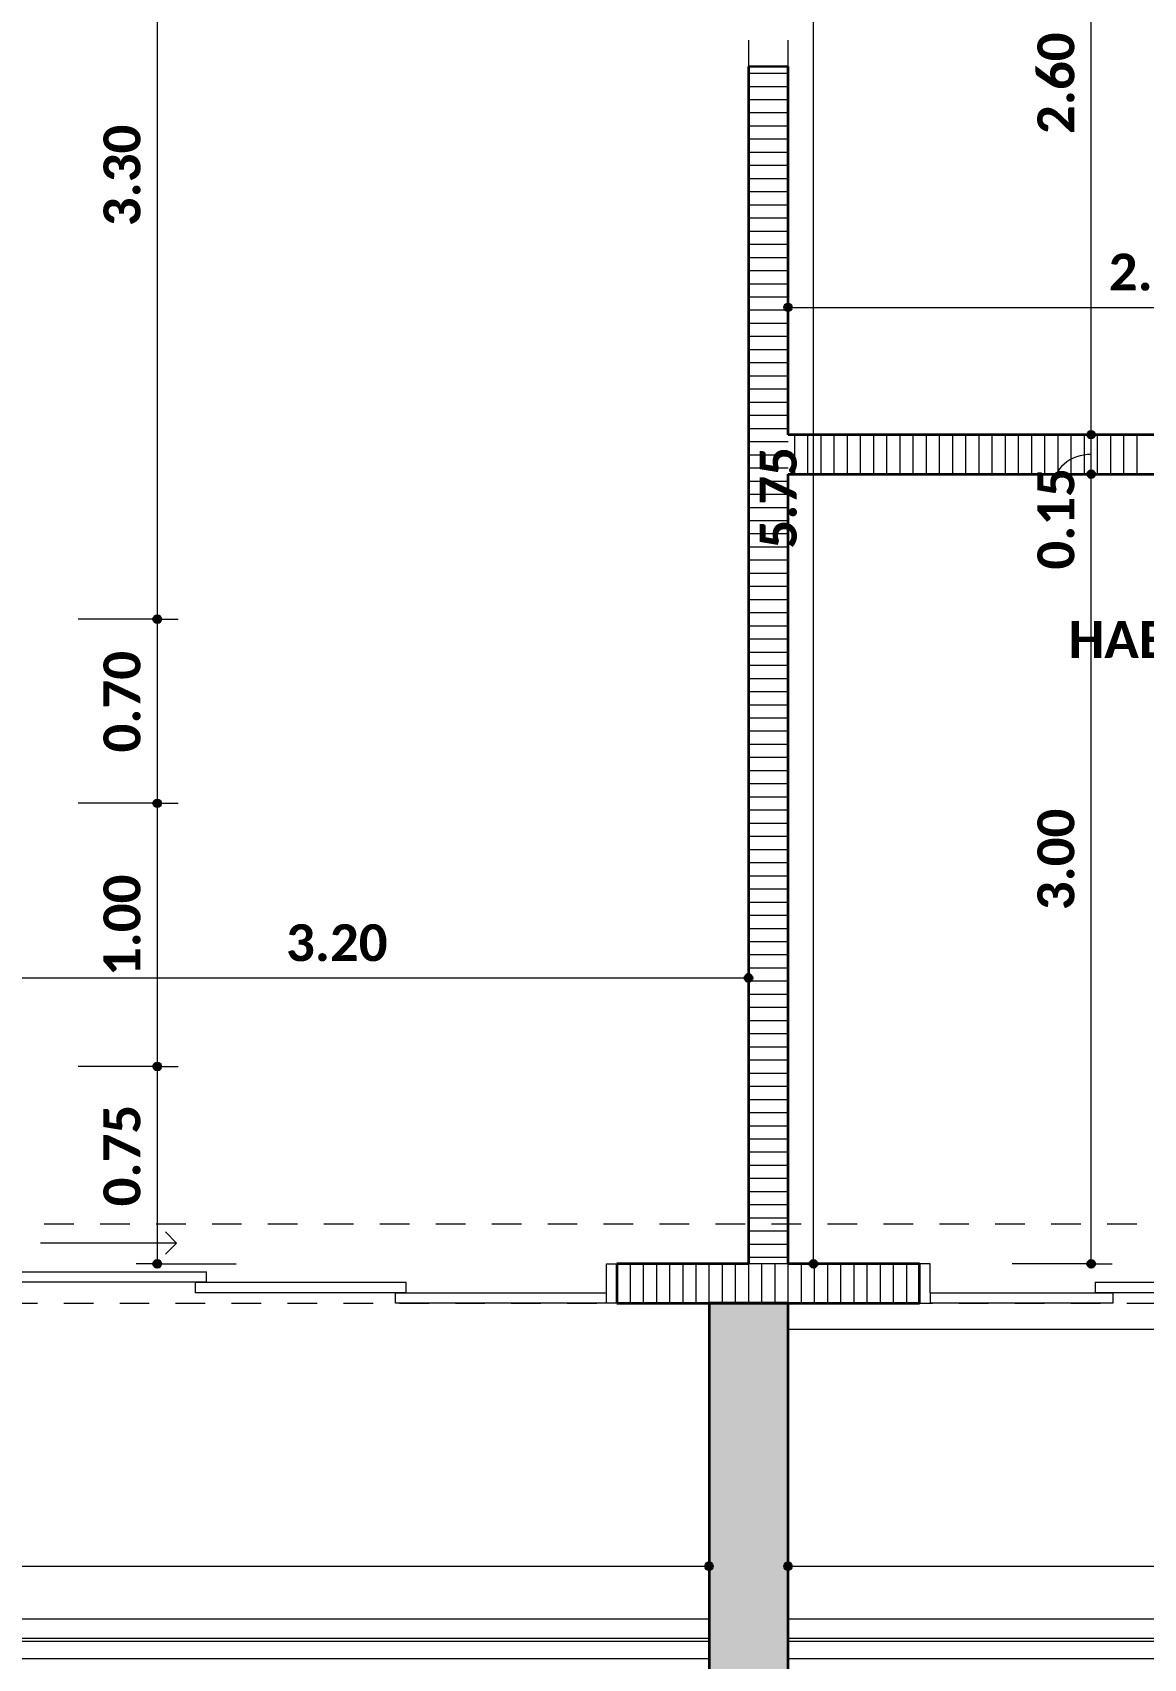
# Model space of a CAD drawing. Header units: metres. Extents: x -144 to 1000, y -717 to 29.
# Drawn here: x 699.66 to 703.88, y -569.38 to -563.2 of the extents above; entities that cross this region are included whole.
import ezdxf

# ---------------------------------------------------------------- set-up
doc = ezdxf.new("R2010")
doc.units = ezdxf.units.M
doc.linetypes.add('Basculante', pattern=[0.11625, 0.075, -0.04125])
doc.linetypes.add('basculante modificado', pattern=[0.18, 0.1125, -0.0675])
doc.layers.get('0').update_dxf_attribs({"color": 1})
for name, color, linetype, lineweight in [('A-ANNO-DIMS', 1, 'Continuous', 9), ('A-DETL', 1, 'Continuous', 9), ('A-DETL-GENF', 1, 'Continuous', 9), ('A-DETL-MEDM', 1, 'Continuous', 30), ('A-DOOR', 1, 'Continuous', 9), ('A-DOOR-FRAM', 1, 'Continuous', 9), ('A-FLOR', 2, 'Continuous', 9), ('A-FLOR-HRAL', 1, 'Continuous', 9), ('A-WALL', 4, 'Continuous', 9), ('G-ANNO-TEXT', 2, 'Continuous', 9)]:
    doc.layers.add(name, color=color, linetype=linetype, lineweight=lineweight)
doc.layers.add('A-WALL-PATT', color=7, linetype='Continuous', lineweight=35, true_color=0x9c9c9c)
doc.styles.add('Calibri_B', font='calibrib.ttf', dxfattribs={"height": 0.165})
doc.styles.add('Calibri_B_4', font='calibrib.ttf', dxfattribs={"height": 0.1125})

# ---------------------------------------------------------------- blocks, each defined once
blk = doc.blocks.new('S')
at = {"layer": 'A-ANNO-DIMS', "lineweight": 25}
h = blk.add_hatch(color=256, dxfattribs=at)
edge = h.paths.add_edge_path()
edge.add_arc((691.7994, -503.4635), 0.015, 0, 360)
h = blk.add_hatch(color=256, dxfattribs=at)
edge = h.paths.add_edge_path()
edge.add_arc((692.9507, -503.9475), 0.015, 0, 360)
h = blk.add_hatch(color=256, dxfattribs=at)
edge = h.paths.add_edge_path()
edge.add_arc((692.9507, -503.9475), 0.015, 0, 360)
h = blk.add_hatch(color=256, dxfattribs=at)
edge = h.paths.add_edge_path()
edge.add_arc((692.9507, -504.0975), 0.015, 0, 360)
h = blk.add_hatch(color=256, dxfattribs=at)
edge = h.paths.add_edge_path()
edge.add_arc((692.9507, -504.0975), 0.015, 0, 360)
h = blk.add_hatch(color=256, dxfattribs=at)
edge = h.paths.add_edge_path()
edge.add_arc((689.4035, -504.6486), 0.015, 0, 360)
h = blk.add_hatch(color=256, dxfattribs=at)
edge = h.paths.add_edge_path()
edge.add_arc((689.4035, -504.6486), 0.015, 0, 360)
h = blk.add_hatch(color=256, dxfattribs=at)
edge = h.paths.add_edge_path()
edge.add_arc((689.4035, -505.3485), 0.015, 0, 360)
h = blk.add_hatch(color=256, dxfattribs=at)
edge = h.paths.add_edge_path()
edge.add_arc((689.4035, -505.3485), 0.015, 0, 360)
h = blk.add_hatch(color=256, dxfattribs=at)
edge = h.paths.add_edge_path()
edge.add_arc((691.6494, -506.0122), 0.015, 0, 360)
h = blk.add_hatch(color=256, dxfattribs=at)
edge = h.paths.add_edge_path()
edge.add_arc((689.4035, -506.3485), 0.015, 0, 360)
h = blk.add_hatch(color=256, dxfattribs=at)
edge = h.paths.add_edge_path()
edge.add_arc((689.4035, -506.3485), 0.015, 0, 360)
h = blk.add_hatch(color=256, dxfattribs=at)
edge = h.paths.add_edge_path()
edge.add_arc((689.4035, -507.0986), 0.015, 0, 360)
h = blk.add_hatch(color=256, dxfattribs=at)
edge = h.paths.add_edge_path()
edge.add_arc((691.8963, -507.0986), 0.015, 0, 360)
h = blk.add_hatch(color=256, dxfattribs=at)
edge = h.paths.add_edge_path()
edge.add_arc((692.9507, -507.0986), 0.015, 0, 360)
h = blk.add_hatch(color=256, dxfattribs=at)
edge = h.paths.add_edge_path()
edge.add_arc((691.4994, -508.248), 0.015, 0, 360)
h = blk.add_hatch(color=256, dxfattribs=at)
edge = h.paths.add_edge_path()
edge.add_arc((691.7994, -508.248), 0.015, 0, 360)
at = {"layer": 'A-WALL-PATT', "lineweight": 5, "true_color": 0x747474}
h = blk.add_hatch(color=8, dxfattribs=at)
h.paths.add_polyline_path([(691.4994, -508.9984), (691.7994, -508.9984), (691.7994, -507.2475), (691.4994, -507.2486), (691.4994, -508.6984)])
h.paths.add_polyline_path([(685.1493, -508.9984), (685.1493, -507.2475), (684.8493, -507.2475), (684.8493, -508.9984)])
at = {"layer": 'A-ANNO-DIMS'}
for p, q in [((689.4035, -501.3485), (689.4035, -504.6486)), ((691.8963, -507.0986), (691.8963, -501.3485)), ((692.9507, -503.9475), (692.9507, -501.3485)), ((691.7994, -503.4635), (691.7994, -503.1635)), ((691.7994, -503.4635), (694.5494, -503.4635)), ((691.7994, -503.4635), (691.7994, -503.5435)), ((692.9507, -503.9475), (692.6507, -503.9475)), ((692.9507, -503.9475), (692.6507, -503.9475)), ((692.9507, -504.0975), (692.9507, -503.9475)), ((692.9507, -503.9475), (693.0307, -503.9475)), ((692.9507, -503.9475), (693.0307, -503.9475)), ((692.9507, -504.0975), (692.6507, -504.0975)), ((692.9507, -504.0975), (692.6507, -504.0975)), ((692.9507, -507.0986), (692.9507, -504.0975)), ((692.9507, -504.0975), (693.0307, -504.0975)), ((692.9507, -504.0975), (693.0307, -504.0975)), ((689.4035, -504.6486), (689.1035, -504.6486)), ((689.4035, -504.6486), (689.1035, -504.6486)), ((689.4035, -504.6486), (689.4835, -504.6486)), ((689.4035, -504.6486), (689.4035, -505.3485)), ((689.4035, -504.6486), (689.4835, -504.6486)), ((689.4035, -505.3485), (689.1035, -505.3485)), ((689.4035, -505.3485), (689.1035, -505.3485)), ((689.4035, -505.3485), (689.4835, -505.3485)), ((689.4035, -505.3485), (689.4035, -506.3485)), ((689.4035, -505.3485), (689.4835, -505.3485)), ((691.6494, -506.0122), (691.6494, -505.7122)), ((688.4493, -506.0122), (691.6494, -506.0122)), ((691.6494, -506.0122), (691.6494, -506.0922)), ((689.4035, -506.3485), (689.1035, -506.3485)), ((689.4035, -506.3485), (689.1035, -506.3485)), ((689.4035, -506.3485), (689.4835, -506.3485)), ((689.4035, -506.3485), (689.4035, -507.0986)), ((689.4035, -506.3485), (689.4835, -506.3485)), ((689.4035, -507.0986), (689.3235, -507.0986)), ((689.4035, -507.0986), (689.7035, -507.0986)), ((691.8963, -507.0986), (691.5963, -507.0986)), ((691.8963, -507.0986), (691.9763, -507.0986)), ((692.9507, -507.0986), (692.6507, -507.0986)), ((692.9507, -507.0986), (693.0307, -507.0986)), ((691.4994, -508.248), (691.4994, -507.948)), ((691.7994, -508.248), (691.7994, -507.948)), ((685.1493, -508.248), (691.4994, -508.248)), ((691.4994, -508.248), (691.4994, -508.328)), ((691.7994, -508.248), (697.2992, -508.248)), ((691.7994, -508.248), (691.7994, -508.328))]:
    blk.add_line(p, q, dxfattribs=at)
at = {"layer": 'A-ANNO-DIMS', "lineweight": 25}
for centre in [(691.7994, -503.4635), (692.9507, -503.9475), (692.9507, -503.9475), (692.9507, -504.0975), (692.9507, -504.0975), (689.4035, -504.6486), (689.4035, -504.6486), (689.4035, -505.3485), (689.4035, -505.3485), (691.6494, -506.0122), (689.4035, -506.3485), (689.4035, -506.3485), (689.4035, -507.0986), (691.8963, -507.0986), (692.9507, -507.0986), (691.4994, -508.248), (691.7994, -508.248)]:
    blk.add_circle(centre, 0.015, dxfattribs=at)
at = {"layer": 'A-ANNO-DIMS'}
blk.add_ellipse((692.9507, -504.1468), major_axis=(0.1451, 0), ratio=0.856704, start_param=1.570796, end_param=3.141593, dxfattribs=at)
at = {"layer": 'A-DETL', "color": 7, "linetype": 'basculante modificado'}
for p, q in [((696.9492, -506.9475), (687.3494, -506.9475)), ((687.3485, -507.2475), (696.9492, -507.2475))]:
    blk.add_line(p, q, dxfattribs=at)
at = {"layer": 'A-DETL-GENF', "linetype": 'Basculante'}
for p, q in [((691.6494, -501.4485), (691.6494, -502.5485)), ((691.7994, -502.5485), (691.7994, -501.4485))]:
    blk.add_line(p, q, dxfattribs=at)
at = {"layer": 'A-DETL-MEDM'}
blk.add_line((691.6494, -502.5485), (691.7994, -502.5485), dxfattribs=at)
at = {"layer": 'A-DOOR'}
for q in [(688.9605, -507.0199), (689.4347, -506.9775), (689.4347, -507.0623)]:
    blk.add_line((689.4772, -507.0199), q, dxfattribs=at)
at = {"layer": 'A-DOOR-FRAM', "lineweight": 5}
for p, q in [((688.7894, -507.1286), (689.5903, -507.1286)), ((689.5903, -507.1686), (689.5903, -507.1286)), ((689.5903, -507.1686), (688.7894, -507.1686)), ((689.5486, -507.1686), (690.3494, -507.1686)), ((689.5486, -507.2086), (689.5486, -507.1686)), ((690.3494, -507.2086), (690.3494, -507.1686)), ((692.9661, -507.1686), (693.6602, -507.1686)), ((692.9661, -507.1686), (692.9661, -507.2086)), ((690.3494, -507.2086), (689.5486, -507.2086)), ((690.3086, -507.2086), (691.1094, -507.2086)), ((690.3086, -507.2486), (690.3086, -507.2086)), ((691.1094, -507.2486), (690.3086, -507.2486)), ((691.1094, -507.2486), (691.1094, -507.2086)), ((692.3394, -507.2086), (693.0336, -507.2086)), ((692.3394, -507.2086), (692.3394, -507.2486)), ((693.0336, -507.2486), (692.3394, -507.2486)), ((693.6602, -507.2086), (692.9661, -507.2086)), ((693.0336, -507.2086), (693.0336, -507.2486))]:
    blk.add_line(p, q, dxfattribs=at)
at = {"layer": 'A-DOOR-FRAM'}
for p, q in [((691.1094, -507.0986), (691.1494, -507.0986)), ((691.1094, -507.2086), (691.1094, -507.0986)), ((692.3394, -507.0986), (692.2994, -507.0986)), ((692.3394, -507.2086), (692.3394, -507.0986)), ((691.1494, -507.2486), (691.1094, -507.2486)), ((692.2994, -507.2486), (692.3394, -507.2486))]:
    blk.add_line(p, q, dxfattribs=at)
at = {"layer": 'A-FLOR'}
blk.add_line((696.9492, -507.3486), (691.7994, -507.3486), dxfattribs=at)
at = {"layer": 'A-FLOR-HRAL'}
for p, q in [((691.4994, -508.5224), (685.1493, -508.5224)), ((691.4994, -508.5344), (685.1493, -508.5344)), ((697.3584, -508.5224), (691.7994, -508.5224)), ((697.3704, -508.5344), (691.7994, -508.5344))]:
    blk.add_line(p, q, dxfattribs=at)
at = {"layer": 'A-WALL', "lineweight": 35}
for p, q in [((691.6494, -502.5485), (691.6494, -507.0986)), ((691.7994, -503.9475), (691.7994, -502.5485)), ((694.5494, -503.9475), (691.7994, -503.9475)), ((691.7994, -507.0986), (691.7994, -504.0975)), ((691.7994, -504.0975), (694.5494, -504.0975)), ((691.6494, -507.0986), (691.1494, -507.0986)), ((691.1494, -507.0986), (691.1494, -507.2486)), ((692.2994, -507.0986), (691.7994, -507.0986)), ((692.2994, -507.2486), (692.2994, -507.0986)), ((691.1494, -507.2486), (692.2994, -507.2486)), ((691.7994, -507.2475), (691.4994, -507.2475)), ((691.4994, -507.2475), (691.4994, -508.9984)), ((691.7994, -508.9984), (691.7994, -507.2475))]:
    blk.add_line(p, q, dxfattribs=at)
at = {"layer": 'A-WALL'}
for p, q in [((685.1493, -508.4484), (691.4994, -508.4484)), ((691.7994, -508.4484), (697.2992, -508.4484)), ((685.1493, -508.5984), (691.4994, -508.5984)), ((691.7994, -508.5984), (697.4492, -508.5984))]:
    blk.add_line(p, q, dxfattribs=at)
at = {"layer": 'A-WALL-PATT', "color": 8, "lineweight": 5, "true_color": 0x727272}
for p, q in [((691.6494, -502.5736), (691.7994, -502.5736)), ((691.6494, -502.6236), (691.7994, -502.6236)), ((691.6494, -502.6736), (691.7994, -502.6736)), ((691.6494, -502.7236), (691.7994, -502.7236)), ((691.6494, -502.7736), (691.7994, -502.7736)), ((691.6494, -502.8236), (691.7994, -502.8236)), ((691.6494, -502.8736), (691.7994, -502.8736)), ((691.6494, -502.9236), (691.7994, -502.9236)), ((691.6494, -502.9736), (691.7994, -502.9736)), ((691.6494, -503.0236), (691.7994, -503.0236)), ((691.6494, -503.0736), (691.7994, -503.0736)), ((691.6494, -503.1236), (691.7994, -503.1236)), ((691.6494, -503.1736), (691.7994, -503.1736)), ((691.6494, -503.2236), (691.7994, -503.2236)), ((691.6494, -503.2736), (691.7994, -503.2736)), ((691.6494, -503.3236), (691.7994, -503.3236)), ((691.6494, -503.3736), (691.7994, -503.3736)), ((691.6494, -503.4236), (691.7994, -503.4236)), ((691.6494, -503.4736), (691.7994, -503.4736)), ((691.6494, -503.5236), (691.7994, -503.5236)), ((691.6494, -503.5736), (691.7994, -503.5736)), ((691.6494, -503.6236), (691.7994, -503.6236)), ((691.6494, -503.6736), (691.7994, -503.6736)), ((691.6494, -503.7236), (691.7994, -503.7236)), ((691.6494, -503.7736), (691.7994, -503.7736)), ((691.6494, -503.8236), (691.7994, -503.8236)), ((691.6494, -503.8736), (691.7994, -503.8736)), ((691.6494, -503.9236), (691.7994, -503.9236)), ((691.6494, -503.9736), (691.7994, -503.9736)), ((691.824, -503.9475), (691.824, -504.0975)), ((691.874, -503.9475), (691.874, -504.0975)), ((691.924, -503.9475), (691.924, -504.0975)), ((691.974, -503.9475), (691.974, -504.0975)), ((692.024, -503.9475), (692.024, -504.0975)), ((692.074, -503.9475), (692.074, -504.0975)), ((692.124, -503.9475), (692.124, -504.0975)), ((692.174, -503.9475), (692.174, -504.0975)), ((692.224, -503.9475), (692.224, -504.0975)), ((692.274, -503.9475), (692.274, -504.0975)), ((692.324, -503.9475), (692.324, -504.0975)), ((692.374, -503.9475), (692.374, -504.0975)), ((692.424, -503.9475), (692.424, -504.0975)), ((692.474, -503.9475), (692.474, -504.0975)), ((692.524, -503.9475), (692.524, -504.0975)), ((692.574, -503.9475), (692.574, -504.0975)), ((692.624, -503.9475), (692.624, -504.0975)), ((692.674, -503.9475), (692.674, -504.0975)), ((692.724, -503.9475), (692.724, -504.0975)), ((692.774, -503.9475), (692.774, -504.0975)), ((692.824, -503.9475), (692.824, -504.0975)), ((692.874, -503.9475), (692.874, -504.0975)), ((692.924, -503.9475), (692.924, -504.0975)), ((692.974, -503.9475), (692.974, -504.0975)), ((693.024, -503.9475), (693.024, -504.0975)), ((693.074, -503.9475), (693.074, -504.0975)), ((693.124, -503.9475), (693.124, -504.0975)), ((691.6494, -504.0236), (691.7994, -504.0236)), ((691.6494, -504.0736), (691.7994, -504.0736)), ((691.6494, -504.1236), (691.7994, -504.1236)), ((691.6494, -504.1736), (691.7994, -504.1736)), ((691.6494, -504.2236), (691.7994, -504.2236)), ((691.6494, -504.2736), (691.7994, -504.2736)), ((691.6494, -504.3236), (691.7994, -504.3236)), ((691.6494, -504.3736), (691.7994, -504.3736)), ((691.6494, -504.4236), (691.7994, -504.4236)), ((691.6494, -504.4736), (691.7994, -504.4736)), ((691.6494, -504.5236), (691.7994, -504.5236)), ((691.6494, -504.5736), (691.7994, -504.5736)), ((691.6494, -504.6236), (691.7994, -504.6236)), ((691.6494, -504.6736), (691.7994, -504.6736)), ((691.6494, -504.7236), (691.7994, -504.7236)), ((691.6494, -504.7736), (691.7994, -504.7736)), ((691.6494, -504.8236), (691.7994, -504.8236)), ((691.6494, -504.8736), (691.7994, -504.8736)), ((691.6494, -504.9236), (691.7994, -504.9236)), ((691.6494, -504.9736), (691.7994, -504.9736)), ((691.6494, -505.0236), (691.7994, -505.0236)), ((691.6494, -505.0736), (691.7994, -505.0736)), ((691.6494, -505.1236), (691.7994, -505.1236)), ((691.6494, -505.1736), (691.7994, -505.1736)), ((691.6494, -505.2236), (691.7994, -505.2236)), ((691.6494, -505.2736), (691.7994, -505.2736)), ((691.6494, -505.3236), (691.7994, -505.3236)), ((691.6494, -505.3736), (691.7994, -505.3736)), ((691.6494, -505.4236), (691.7994, -505.4236)), ((691.6494, -505.4736), (691.7994, -505.4736)), ((691.6494, -505.5236), (691.7994, -505.5236)), ((691.6494, -505.5736), (691.7994, -505.5736)), ((691.6494, -505.6236), (691.7994, -505.6236)), ((691.6494, -505.6736), (691.7994, -505.6736)), ((691.6494, -505.7236), (691.7994, -505.7236)), ((691.6494, -505.7736), (691.7994, -505.7736)), ((691.6494, -505.8236), (691.7994, -505.8236)), ((691.6494, -505.8736), (691.7994, -505.8736)), ((691.6494, -505.9236), (691.7994, -505.9236)), ((691.6494, -505.9736), (691.7994, -505.9736)), ((691.6494, -506.0236), (691.7994, -506.0236)), ((691.6494, -506.0736), (691.7994, -506.0736)), ((691.6494, -506.1236), (691.7994, -506.1236)), ((691.6494, -506.1736), (691.7994, -506.1736)), ((691.6494, -506.2236), (691.7994, -506.2236)), ((691.6494, -506.2736), (691.7994, -506.2736)), ((691.6494, -506.3236), (691.7994, -506.3236)), ((691.6494, -506.3736), (691.7994, -506.3736)), ((691.6494, -506.4236), (691.7994, -506.4236)), ((691.6494, -506.4736), (691.7994, -506.4736)), ((691.6494, -506.5236), (691.7994, -506.5236)), ((691.6494, -506.5736), (691.7994, -506.5736)), ((691.6494, -506.6236), (691.7994, -506.6236)), ((691.6494, -506.6736), (691.7994, -506.6736)), ((691.6494, -506.7236), (691.7994, -506.7236)), ((691.6494, -506.7736), (691.7994, -506.7736)), ((691.6494, -506.8236), (691.7994, -506.8236)), ((691.6494, -506.8736), (691.7994, -506.8736)), ((691.6494, -506.9236), (691.7994, -506.9236)), ((691.6494, -506.9736), (691.7994, -506.9736)), ((691.6494, -507.0236), (691.7994, -507.0236)), ((691.6494, -507.0736), (691.7994, -507.0736)), ((691.1993, -507.0986), (691.1993, -507.2486)), ((691.2493, -507.0986), (691.2493, -507.2486)), ((691.2993, -507.0986), (691.2993, -507.2486)), ((691.3493, -507.0986), (691.3493, -507.2486)), ((691.3993, -507.0986), (691.3993, -507.2486)), ((691.4493, -507.0986), (691.4493, -507.2486)), ((691.4993, -507.0986), (691.4993, -507.2486)), ((691.5493, -507.0986), (691.5493, -507.2486)), ((691.5993, -507.0986), (691.5993, -507.2486)), ((691.6493, -507.0986), (691.6493, -507.2486)), ((691.6993, -507.0986), (691.6993, -507.2486)), ((691.7493, -507.0986), (691.7493, -507.2486)), ((691.7993, -507.0986), (691.7993, -507.2486)), ((691.8493, -507.0986), (691.8493, -507.2486)), ((691.8993, -507.0986), (691.8993, -507.2486)), ((691.9493, -507.0986), (691.9493, -507.2486)), ((691.9993, -507.0986), (691.9993, -507.2486)), ((692.0493, -507.0986), (692.0493, -507.2486)), ((692.0993, -507.0986), (692.0993, -507.2486)), ((692.1493, -507.0986), (692.1493, -507.2486)), ((692.1993, -507.0986), (692.1993, -507.2486)), ((692.2493, -507.0986), (692.2493, -507.2486)), ((692.2993, -507.0986), (692.2993, -507.2486))]:
    blk.add_line(p, q, dxfattribs=at)
at = {"layer": 'A-ANNO-DIMS', "char_height": 0.14, "width": 0.376134, "attachment_point": 1, "rotation": 90, "line_spacing_factor": 1.158048, "style": 'Calibri_B_4'}
for s, insert in [('2.60', (692.7467, -502.8047)), ('3.30', (689.1994, -503.1552)), ('5.75', (691.6922, -504.3802)), ('0.15', (692.7467, -504.4602)), ('0.70', (689.1994, -505.1552)), ('3.00', (692.7467, -505.7547)), ('1.00', (689.1994, -506.0052)), ('0.75', (689.1994, -506.8802))]:
    blk.add_mtext(s, dxfattribs=dict(at, insert=insert))
at = {"layer": 'A-ANNO-DIMS', "char_height": 0.14, "width": 0.376134, "attachment_point": 1, "line_spacing_factor": 1.158048, "style": 'Calibri_B_4'}
for s, insert in [('2.75', (693.0177, -503.2594)), ('3.20', (689.8926, -505.8081))]:
    blk.add_mtext(s, dxfattribs=dict(at, insert=insert))
at = {"layer": 'G-ANNO-TEXT', "style": 'Calibri_B'}
blk.add_text('HABITACION', height=0.14, dxfattribs=at).set_placement((692.8647, -504.7956))

msp = doc.modelspace()

# ---------------------------------------------------------------- block references
at = {"color": 3}
msp.add_blockref('S', (10.7329, -60.7772), dxfattribs=at)

doc.saveas('drawing.dxf')
